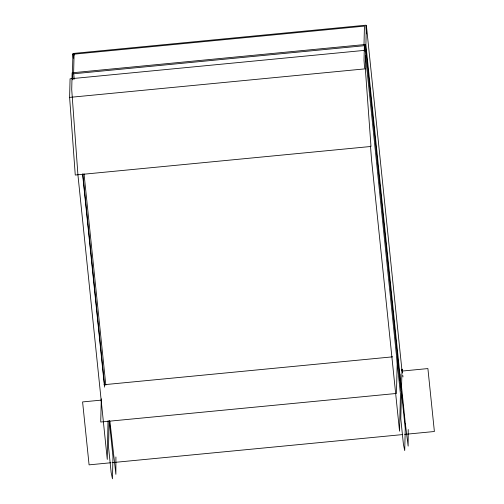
<?xml version="1.0" encoding="UTF-8"?>
<svg xmlns="http://www.w3.org/2000/svg" width="504" height="504" viewBox="0 0 504 504"><rect width="100%" height="100%" fill="white"/><g stroke="black" fill="none" stroke-linecap="round" stroke-linejoin="round"><path stroke-width="0.76" d="M69.615 97.392L70.069 78.807L365.797 50.242L365.343 68.828L370.988 146.469L75.26 175.033L69.615 97.392L365.343 68.828M101.298 398.847L100.731 422.024L396.459 393.46L397.366 356.378M109.16 420.714L108.517 447.016L111.151 472.531L112.449 478.8L112.984 456.838L109.261 420.708M399.785 380.476L399.943 374.195M103.988 384.716L392.673 356.832M101.386 400.113L82.593 401.927L89.082 464.858L111.006 462.741M402.053 371.07L427.896 368.575L434.385 431.506L404.63 434.385M112.568 462.59L402.28 434.612M405.374 423.87L408.146 446.122L408.215 429.528M402.488 373.036L402.003 369.136L401.493 389.831L365.898 44.629L366.37 25.25L401.971 370.453M402.778 375.379L402.967 376.942M366.666 33.812L365.778 25.2L72.847 53.493L73.332 58.193M401.562 386.978L405.367 423.877M401.071 391.287L365.305 44.491L72.374 72.784L73.023 79.046M365.123 51.616L364.398 44.579L364.02 60.241L364.587 68.059M365.526 55.522L400.447 394.103L399.54 431.178L371.505 159.321L370.497 146.059M74.264 55.043L74.101 53.481L73.628 72.859L74.271 79.122M109.929 421.357L115.876 474.327L115.907 456.977M84.042 173.836L105.834 385.188M82.788 173.767L104.586 385.138M72.853 79.846L72.129 72.809L71.719 89.567L77.944 175.071L107.27 459.409L108.013 420.764M82.612 174.46L104.548 387.141M72.916 54.281L72.437 73.893L363.97 45.738L364.449 26.12L72.916 54.281M401.449 391.709L400.787 418.786L403.421 444.301L404.718 450.57L405.254 428.608L401.449 391.709"/></g></svg>
